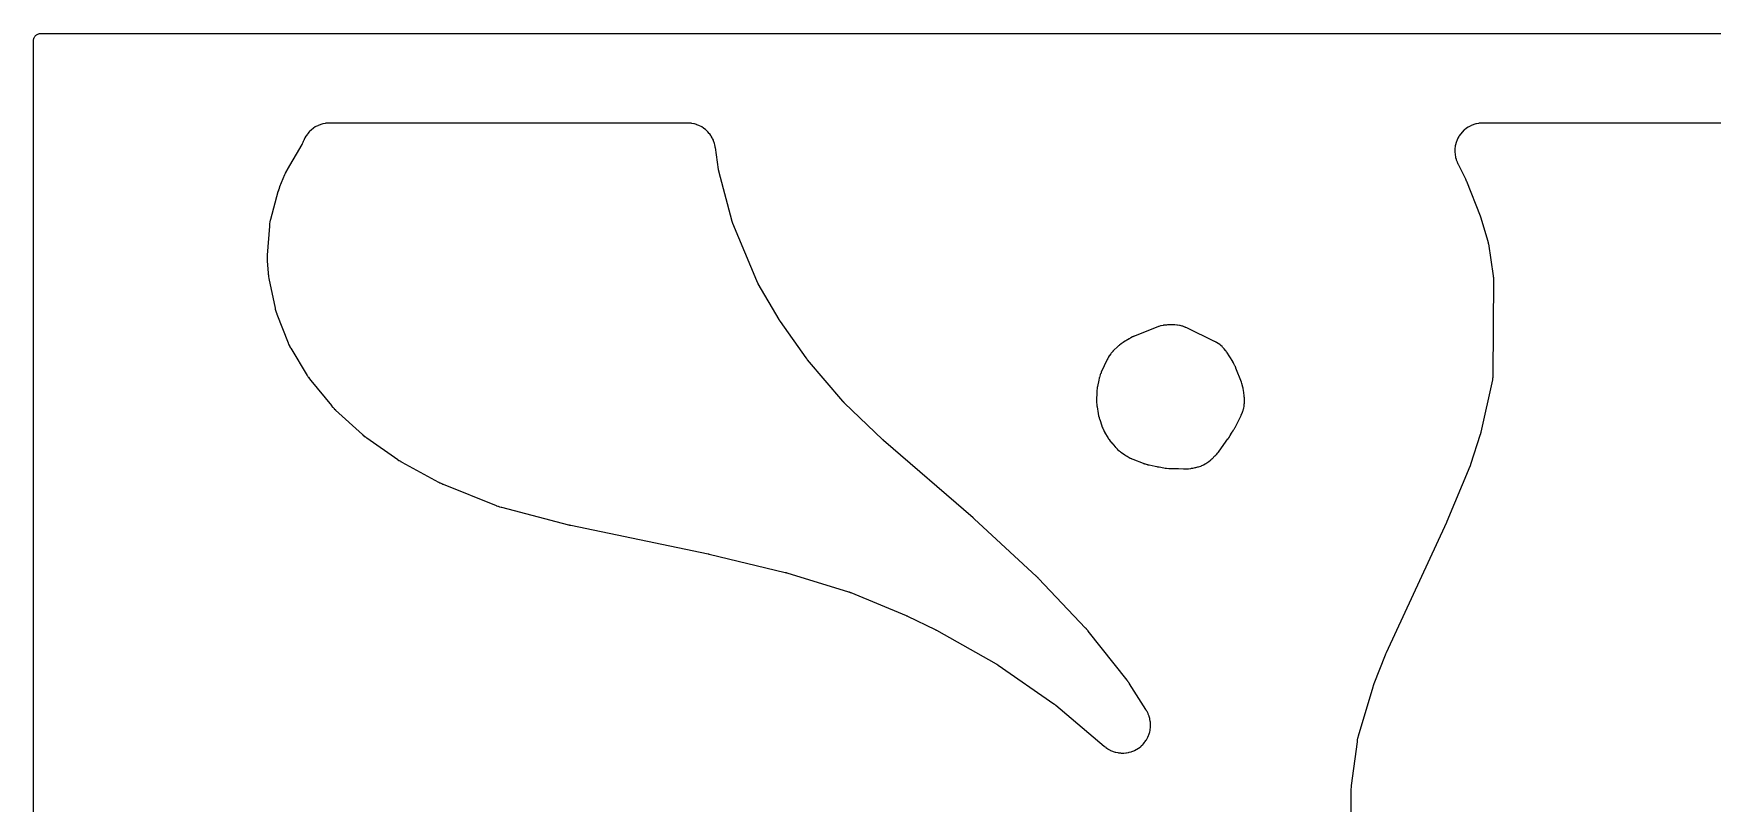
# Model space of a CAD drawing. Header units: millimetres. Extents: x 0 to 300, y 0 to 300.
# Drawn here: x -0.1 to 150, y 231.2 to 300.1 of the extents above; entities that cross this region are included whole.
import ezdxf

# ---------------------------------------------------------------- set-up
doc = ezdxf.new("R2010")
doc.units = ezdxf.units.MM
doc.layers.add('CUT', color=7, linetype='CONTINUOUS')

msp = doc.modelspace()

# ---------------------------------------------------------------- linework, layer by layer
at = {"layer": 'CUT'}
for points in [[(-0.0625, 1.4375), (-0.0625, 298.5625), (-0.0625, 299.4478), (-0.0589, 299.5212), (-0.0503, 299.5794), (-0.036, 299.6365), (-0.0162, 299.6918), (0.009, 299.745), (0.0392, 299.7954), (0.0743, 299.8427), (0.1137, 299.8863), (0.1573, 299.9257), (0.2046, 299.9608), (0.255, 299.991), (0.3082, 300.0162), (0.3635, 300.036), (0.4206, 300.0503), (0.4788, 300.0589), (0.5522, 300.0625), (1.4375, 300.0625), (2.5582, 300.0625), (140.0684, 300.0625), (193.3882, 300.0625)], [(174.6498, 292.0625), (129.5333, 292.0625), (129.5188, 292.0623), (129.4245, 292.06), (129.41, 292.0595), (129.3534, 292.0568), (129.3244, 292.0547), (129.1393, 292.0367), (129.0819, 292.0283), (128.9018, 291.993), (128.8455, 291.9791), (128.6697, 291.9266), (128.615, 291.9073), (128.4451, 291.8381), (128.3924, 291.8136), (128.23, 291.7283), (128.18, 291.6988), (128.0266, 291.5982), (127.9797, 291.564), (127.8367, 291.4491), (127.7933, 291.4106), (127.6621, 291.2823), (127.6226, 291.2398), (127.5044, 291.0994), (127.4692, 291.0533), (127.3651, 290.9022), (127.3346, 290.8529), (127.2456, 290.6924), (127.2199, 290.6404), (127.1468, 290.4721), (127.1263, 290.4178), (127.0698, 290.2433), (127.0546, 290.1872), (127.0153, 290.008), (127.0056, 289.9508), (126.9837, 289.7687), (126.9796, 289.7108), (126.9754, 289.5273), (126.9769, 289.4693), (126.9905, 289.2864), (126.9976, 289.2288), (127.0288, 289.048), (127.0414, 288.9913), (127.0899, 288.8144), (127.108, 288.7592), (127.1743, 288.5854), (127.1852, 288.5586), (127.208, 288.5066), (127.214, 288.4934), (127.2539, 288.408), (127.2602, 288.3949), (127.9245, 287.0577), (127.9287, 287.0492), (127.9384, 287.0291), (127.9425, 287.0205), (127.9475, 287.0099), (127.9515, 287.0012), (127.9608, 286.981), (127.9648, 286.9723), (127.9692, 286.9622), (127.9731, 286.9534), (127.9819, 286.933), (127.9857, 286.9242), (127.9902, 286.9134), (127.9938, 286.9046), (128.0022, 286.8839), (128.0058, 286.8751), (129.2343, 283.7646), (129.2378, 283.7557), (129.2458, 283.7349), (129.2491, 283.726), (129.2532, 283.715), (129.2564, 283.7061), (129.264, 283.6851), (129.2671, 283.6761), (129.2707, 283.6657), (129.2738, 283.6567), (129.2809, 283.6356), (129.2839, 283.6265), (129.2874, 283.6154), (129.2903, 283.6063), (129.2969, 283.5851), (129.2997, 283.576), (129.901, 281.571), (129.9055, 281.5556), (129.9156, 281.5196), (129.9198, 281.5041), (129.9247, 281.4851), (129.9286, 281.4696), (129.9375, 281.4332), (129.9411, 281.4176), (129.9451, 281.3996), (129.9485, 281.384), (129.956, 281.3473), (129.9591, 281.3315), (129.9627, 281.3123), (129.9655, 281.2965), (129.9717, 281.2596), (129.9742, 281.2438), (130.4028, 278.3829), (130.4038, 278.3759), (130.4062, 278.3595), (130.4066, 278.3565), (130.4104, 278.3247), (130.4169, 278.2608), (130.4189, 278.2389), (130.4204, 278.2084), (130.4231, 278.1272), (130.4236, 278.0923), (130.3704, 269.4603), (130.3703, 269.4485), (130.37, 269.4325), (130.3678, 269.3853), (130.3622, 269.3068), (130.359, 269.2721), (130.3545, 269.2376), (130.3426, 269.1597), (130.3343, 269.1132), (130.3311, 269.0976), (130.3287, 269.086), (129.3056, 264.4278), (129.3033, 264.4175), (129.2977, 264.3935), (129.2953, 264.3833), (129.2922, 264.3707), (129.2897, 264.3605), (129.2835, 264.3366), (129.2808, 264.3264), (129.2777, 264.3147), (129.2749, 264.3045), (129.2682, 264.2808), (129.2653, 264.2706), (129.2616, 264.2583), (129.2586, 264.2482), (129.2513, 264.2246), (129.2482, 264.2145), (128.3867, 261.5258), (128.3837, 261.5167), (128.3767, 261.4954), (128.3736, 261.4862), (128.3698, 261.4751), (128.3666, 261.4661), (128.359, 261.4449), (128.3558, 261.4359), (128.3519, 261.4255), (128.3486, 261.4164), (128.3406, 261.3955), (128.3371, 261.3865), (128.3328, 261.3756), (128.3293, 261.3666), (128.3208, 261.3458), (128.3172, 261.3369), (126.2679, 256.4294), (126.2634, 256.4187), (126.2588, 256.4081), (126.2532, 256.395), (126.2496, 256.3867), (126.2438, 256.3737), (126.241, 256.3675), (126.2391, 256.3633), (126.2343, 256.3527), (126.2322, 256.3481), (120.84, 244.6867), (120.8366, 244.679), (120.8128, 244.6256), (120.8092, 244.6174), (120.7805, 244.5504), (120.7771, 244.5423), (120.7553, 244.489), (120.7517, 244.4802), (119.7465, 241.9162), (119.742, 241.9043), (119.7135, 241.8269), (119.7092, 241.815), (119.6755, 241.717), (119.6715, 241.705), (119.6464, 241.6264), (119.6426, 241.6143), (118.3349, 237.216), (118.3318, 237.2052), (118.311, 237.1302), (118.308, 237.119), (118.2953, 237.0695), (118.2897, 237.0456), (118.2577, 236.8956), (118.2532, 236.8723), (118.2463, 236.8319), (118.2445, 236.8209), (118.2328, 236.7448), (118.2311, 236.7324), (117.715, 232.8203), (117.7127, 232.8007), (117.7002, 232.6736), (117.6986, 232.6541), (117.6881, 232.4941), (117.6871, 232.4745), (117.6829, 232.3469), (117.6826, 232.3272), (117.6822, 228.3932)]]:
    msp.add_lwpolyline(points, dxfattribs=at)
for points in [[(22.5917, 287.8745), (22.5265, 287.7536), (22.5168, 287.7348), (22.4404, 287.5804), (22.4314, 287.5613), (22.3749, 287.4361), (22.3665, 287.4167), (21.9306, 286.3527), (21.9238, 286.3353), (21.8813, 286.2214), (21.875, 286.2038), (21.8261, 286.0593), (21.8203, 286.0414), (21.785, 285.9251), (21.7798, 285.9071), (21.1114, 283.4352), (21.1078, 283.4211), (21.0854, 283.3294), (21.0821, 283.3152), (21.0699, 283.2598), (21.0644, 283.2313), (21.033, 283.0451), (21.0288, 283.0164), (21.0221, 282.96), (21.0206, 282.9456), (21.0117, 282.8516), (21.0105, 282.8371), (20.8285, 280.2542), (20.8274, 280.2331), (20.8226, 280.0955), (20.8222, 280.0743), (20.8223, 279.9016), (20.8226, 279.8805), (20.8275, 279.7429), (20.8287, 279.7217), (20.9043, 278.6563), (20.9061, 278.6366), (20.9194, 278.5088), (20.9218, 278.4892), (20.9438, 278.3295), (20.9468, 278.31), (20.9685, 278.1833), (20.9721, 278.1639), (21.52, 275.4987), (21.5228, 275.486), (21.5415, 275.404), (21.5445, 275.3914), (21.5568, 275.3424), (21.5636, 275.3174), (21.6116, 275.1562), (21.6195, 275.1316), (21.636, 275.0837), (21.6403, 275.0716), (21.6695, 274.9926), (21.6741, 274.9805), (22.6944, 272.3909), (22.6992, 272.3792), (22.731, 272.3033), (22.736, 272.2917), (22.756, 272.2465), (22.7668, 272.2235), (22.8398, 272.0761), (22.8515, 272.0537), (22.8753, 272.0103), (22.8815, 271.9993), (22.9226, 271.928), (22.929, 271.9171), (24.407, 269.4745), (24.4183, 269.4565), (24.4939, 269.3411), (24.5058, 269.3235), (24.6057, 269.1821), (24.6182, 269.165), (24.7018, 269.0551), (24.7149, 269.0385), (26.5566, 266.7875), (26.5708, 266.7708), (26.6652, 266.6636), (26.6801, 266.6474), (26.8033, 266.5175), (26.8187, 266.5018), (26.9207, 266.4019), (26.9367, 266.3868), (29.3323, 264.2058), (29.3468, 264.193), (29.4425, 264.1114), (29.4574, 264.099), (29.5806, 264.0006), (29.5959, 263.9888), (29.6966, 263.9135), (29.7123, 263.9022), (32.4939, 261.9598), (32.5076, 261.9506), (32.5973, 261.8915), (32.6112, 261.8827), (32.7257, 261.8117), (32.7399, 261.8032), (32.8327, 261.7492), (32.8471, 261.7411), (36.1363, 259.9466), (36.1518, 259.9384), (36.2536, 259.8867), (36.2694, 259.879), (36.3991, 259.8178), (36.4151, 259.8105), (36.5198, 259.7648), (36.536, 259.758), (41.2983, 257.8434), (41.3161, 257.8366), (41.4324, 257.7941), (41.4505, 257.7878), (41.5981, 257.7391), (41.6163, 257.7334), (41.7351, 257.6983), (41.7535, 257.6932), (47.7634, 256.1257), (47.7703, 256.124), (47.8184, 256.112), (47.8258, 256.1102), (47.8859, 256.0961), (47.8932, 256.0945), (47.9408, 256.0839), (47.9487, 256.0822), (60.2388, 253.5305), (60.2481, 253.5286), (60.2574, 253.5266), (60.2688, 253.5241), (60.2761, 253.5225), (60.2863, 253.5202), (60.2923, 253.5188), (60.3054, 253.5157), (60.3105, 253.5145), (67.1279, 251.8784), (67.1336, 251.877), (67.1468, 251.8737), (67.1525, 251.8723), (67.1661, 251.8689), (67.173, 251.8671), (67.1892, 251.8628), (67.1962, 251.861), (67.2042, 251.8588), (67.2111, 251.8569), (67.2273, 251.8524), (67.2342, 251.8504), (67.2377, 251.8494), (67.2459, 251.847), (67.2649, 251.8413), (67.2731, 251.8389), (72.7719, 250.1413), (72.7819, 250.1382), (72.805, 250.1307), (72.8148, 250.1275), (72.8268, 250.1235), (72.8366, 250.1202), (72.8594, 250.1122), (72.8692, 250.1088), (72.8805, 250.1047), (72.8902, 250.1012), (72.9129, 250.0927), (72.9226, 250.089), (72.9344, 250.0844), (72.944, 250.0807), (72.9665, 250.0717), (72.9761, 250.0678), (77.9367, 248.019), (77.9417, 248.0169), (77.9534, 248.012), (77.9584, 248.0099), (77.9703, 248.0048), (77.9764, 248.0022), (77.9906, 247.996), (77.9967, 247.9933), (78.0038, 247.9902), (78.0099, 247.9874), (78.0241, 247.981), (78.0294, 247.9786), (78.0408, 247.9732), (78.057, 247.9656), (78.0641, 247.9621), (80.5262, 246.7702), (80.5315, 246.7676), (80.5437, 246.7616), (80.549, 246.7589), (80.5614, 246.7527), (80.5678, 246.7495), (80.5827, 246.7419), (80.5891, 246.7386), (80.5964, 246.7348), (80.6028, 246.7314), (80.6176, 246.7236), (80.624, 246.7202), (80.6272, 246.7185), (80.6346, 246.7144), (80.652, 246.7047), (80.6595, 246.7006), (85.9811, 243.6906), (85.9902, 243.6854), (86.0113, 243.6731), (86.0204, 243.6678), (86.0313, 243.6612), (86.0402, 243.6558), (86.061, 243.6431), (86.0699, 243.6376), (86.0801, 243.6312), (86.0889, 243.6255), (86.1095, 243.6123), (86.1182, 243.6066), (86.1289, 243.5995), (86.1376, 243.5937), (86.1578, 243.58), (86.1664, 243.5741), (91.1322, 240.1196), (91.1408, 240.1135), (91.1608, 240.0993), (91.1693, 240.0931), (91.1796, 240.0856), (91.1881, 240.0793), (91.2077, 240.0646), (91.2161, 240.0583), (91.2257, 240.0509), (91.234, 240.0445), (91.2532, 240.0293), (91.2615, 240.0228), (91.2714, 240.0148), (91.2796, 240.0081), (91.2985, 239.9925), (91.3066, 239.9858), (95.6231, 236.3413), (95.6344, 236.332), (95.7088, 236.2722), (95.7203, 236.2632), (95.7659, 236.2284), (95.7897, 236.2112), (95.9446, 236.1044), (95.9945, 236.0735), (96.1568, 235.9837), (96.2095, 235.9578), (96.3799, 235.8842), (96.4348, 235.8636), (96.6116, 235.8071), (96.6683, 235.7919), (96.8497, 235.7529), (96.9076, 235.7434), (97.0919, 235.7223), (97.1505, 235.7185), (97.336, 235.7155), (97.3947, 235.7174), (97.5796, 235.7325), (97.6378, 235.7402), (97.8204, 235.7733), (97.8776, 235.7866), (98.056, 235.8375), (98.1116, 235.8563), (98.2843, 235.9243), (98.3378, 235.9484), (98.5029, 236.033), (98.5538, 236.0623), (98.7099, 236.1626), (98.7577, 236.1967), (98.9033, 236.3117), (98.9475, 236.3503), (99.0811, 236.4791), (99.1214, 236.5218), (99.2418, 236.663), (99.2776, 236.7095), (99.3837, 236.8617), (99.4148, 236.9115), (99.5055, 237.0734), (99.5316, 237.1259), (99.606, 237.2959), (99.6269, 237.3508), (99.6844, 237.5272), (99.6998, 237.5839), (99.7397, 237.7651), (99.7495, 237.8229), (99.7715, 238.0072), (99.7757, 238.0657), (99.7796, 238.2512), (99.7779, 238.3099), (99.7637, 238.4949), (99.7564, 238.5532), (99.7241, 238.7359), (99.7111, 238.7931), (99.6612, 238.9719), (99.6427, 239.0275), (99.5755, 239.2005), (99.5516, 239.2541), (99.4667, 239.422), (99.4529, 239.4479), (99.4245, 239.4977), (99.4171, 239.5104), (99.3679, 239.5921), (99.3602, 239.6046), (97.8956, 241.9097), (97.8873, 241.9225), (97.8321, 242.0047), (97.8234, 242.0172), (97.7515, 242.1186), (97.7426, 242.1309), (97.6832, 242.2102), (97.674, 242.2223), (94.2006, 246.6283), (94.1921, 246.6388), (94.1359, 246.7069), (94.1271, 246.7172), (94.0547, 246.801), (94.0457, 246.8112), (93.9865, 246.8766), (93.9772, 246.8866), (89.7715, 251.3284), (89.7649, 251.3353), (89.7186, 251.3827), (89.7114, 251.3899), (89.6527, 251.448), (89.6455, 251.455), (89.5983, 251.5001), (89.5905, 251.5074), (84.0034, 256.6631), (84.0001, 256.6661), (83.9774, 256.6867), (83.9739, 256.6899), (83.9454, 256.7155), (83.9419, 256.7185), (83.9192, 256.7385), (83.9155, 256.7418), (75.9115, 263.677), (75.908, 263.6801), (75.8998, 263.6873), (75.8962, 263.6904), (75.8878, 263.6979), (75.8835, 263.7017), (75.8735, 263.7107), (75.8692, 263.7145), (75.8643, 263.719), (75.86, 263.7229), (75.8501, 263.7321), (75.8464, 263.7355), (75.8384, 263.7429), (75.8271, 263.7536), (75.8222, 263.7584), (72.4255, 267.0211), (72.4173, 267.029), (72.3983, 267.0477), (72.3902, 267.0558), (72.3804, 267.0657), (72.3725, 267.0738), (72.354, 267.093), (72.3462, 267.1012), (72.3372, 267.1108), (72.3294, 267.1191), (72.3114, 267.1388), (72.3038, 267.1472), (72.2945, 267.1576), (72.2869, 267.1662), (72.2694, 267.1862), (72.262, 267.1949), (69.119, 270.8956), (69.1126, 270.9032), (69.0978, 270.921), (69.0915, 270.9287), (69.0838, 270.9381), (69.0776, 270.9458), (69.0632, 270.964), (69.0571, 270.9718), (69.0501, 270.9808), (69.044, 270.9887), (69.03, 271.0072), (69.0241, 271.0151), (69.0168, 271.0249), (69.011, 271.0329), (68.9974, 271.0517), (68.9916, 271.0597), (66.6879, 274.3156), (66.6822, 274.3238), (66.6689, 274.3429), (66.6633, 274.3512), (66.6564, 274.3613), (66.6509, 274.3696), (66.6381, 274.3891), (66.6326, 274.3975), (66.6264, 274.4072), (66.621, 274.4156), (66.6086, 274.4354), (66.6034, 274.4439), (66.597, 274.4543), (66.5918, 274.4628), (66.5799, 274.4828), (66.5748, 274.4915), (64.7169, 277.6847), (64.7096, 277.6976), (64.6927, 277.7277), (64.6856, 277.7406), (64.677, 277.7565), (64.6701, 277.7696), (64.6543, 277.8002), (64.6476, 277.8134), (64.64, 277.8286), (64.6336, 277.8419), (64.6187, 277.873), (64.6125, 277.8864), (64.605, 277.9028), (64.599, 277.9163), (64.5851, 277.9479), (64.5793, 277.9615), (62.4502, 283.0612), (62.4443, 283.0756), (62.431, 283.1091), (62.4254, 283.1236), (62.4187, 283.1412), (62.4134, 283.1557), (62.4012, 283.1897), (62.3961, 283.2043), (62.3904, 283.2211), (62.3856, 283.2358), (62.3746, 283.2702), (62.37, 283.285), (62.3646, 283.3031), (62.3602, 283.3179), (62.3504, 283.3527), (62.3463, 283.3676), (61.2177, 287.6454), (61.2146, 287.6576), (61.2075, 287.6862), (61.2046, 287.6984), (61.2011, 287.7134), (61.1983, 287.7257), (61.192, 287.7544), (61.1894, 287.7667), (61.1865, 287.7809), (61.184, 287.7932), (61.1785, 287.8221), (61.1763, 287.8345), (61.1736, 287.8497), (61.1715, 287.8621), (61.1668, 287.8911), (61.1649, 287.9035), (60.8764, 289.8662), (60.8741, 289.8803), (60.8585, 289.9715), (60.8559, 289.9855), (60.8452, 290.0401), (60.8391, 290.068), (60.7955, 290.2453), (60.7793, 290.2999), (60.7199, 290.47), (60.6986, 290.5228), (60.6234, 290.6865), (60.5971, 290.7371), (60.5067, 290.8929), (60.4758, 290.9407), (60.371, 291.0872), (60.3357, 291.1319), (60.2175, 291.2679), (60.1781, 291.309), (60.0475, 291.4331), (60.0044, 291.4703), (59.8626, 291.5815), (59.8162, 291.6145), (59.6645, 291.7117), (59.6152, 291.7401), (59.455, 291.8225), (59.4031, 291.8461), (59.2358, 291.9129), (59.182, 291.9315), (59.0091, 291.9821), (58.9537, 291.9955), (58.7768, 292.0295), (58.7204, 292.0376), (58.5387, 292.055), (58.5102, 292.057), (58.4546, 292.0596), (58.4404, 292.0601), (58.3478, 292.0623), (58.3336, 292.0625), (58.31, 292.0625), (26.459, 292.0625), (26.4447, 292.0623), (26.3516, 292.0601), (26.3373, 292.0596), (26.2815, 292.0569), (26.2529, 292.0549), (26.0702, 292.0374), (26.0135, 292.0292), (25.8358, 291.9949), (25.7801, 291.9813), (25.6065, 291.9302), (25.5524, 291.9114), (25.3844, 291.8439), (25.3323, 291.8201), (25.1715, 291.7369), (25.122, 291.7082), (24.9698, 291.6101), (24.9233, 291.5768), (24.7812, 291.4646), (24.738, 291.427), (24.6072, 291.3018), (24.5678, 291.2603), (24.4496, 291.1232), (24.4143, 291.0781), (24.3097, 290.9303), (24.2788, 290.882), (24.1888, 290.725), (24.1627, 290.674), (24.087, 290.5068), (24.0758, 290.4804), (24.0484, 290.4114), (24.0397, 290.39), (24.0179, 290.339), (24.0126, 290.3268), (24.0103, 290.3216), (24.0087, 290.318), (23.985, 290.2671), (23.9549, 290.2072), (23.9332, 290.1667), (23.9259, 290.1538), (23.9203, 290.1441), (22.602, 287.8929)], [(95.6419, 264.4687), (95.6931, 264.3769), (95.7012, 264.3629), (95.9609, 263.9257), (95.9681, 263.9138), (96.0162, 263.8369), (96.0238, 263.8252), (96.0538, 263.7797), (96.0696, 263.7567), (96.1762, 263.6102), (96.1932, 263.588), (96.2272, 263.5455), (96.2361, 263.5347), (96.2944, 263.4653), (96.3035, 263.4547), (96.6242, 263.0905), (96.6273, 263.087), (96.6394, 263.0736), (96.7195, 262.988), (96.732, 262.975), (96.7816, 262.9251), (96.8078, 262.9003), (96.9826, 262.7443), (97.0102, 262.7211), (97.0654, 262.6776), (97.0797, 262.6666), (97.1738, 262.5967), (97.1885, 262.5862), (97.4767, 262.3855), (97.4887, 262.3773), (97.5676, 262.3252), (97.5798, 262.3173), (97.5943, 262.3082), (97.6613, 262.2647), (97.6762, 262.2553), (97.7349, 262.2196), (97.7656, 262.2022), (97.9677, 262.0949), (97.9993, 262.0793), (98.0618, 262.0507), (98.0779, 262.0436), (98.1834, 261.9991), (98.1997, 261.9924), (99.1308, 261.6308), (99.1431, 261.6262), (99.2229, 261.5971), (99.2353, 261.5928), (99.2836, 261.5764), (99.3086, 261.5686), (99.4717, 261.5211), (99.497, 261.5143), (99.5466, 261.5022), (99.5593, 261.4992), (99.6423, 261.4808), (99.6551, 261.4782), (100.1757, 261.3747), (100.1872, 261.3717), (100.3428, 261.3346), (100.3918, 261.325), (100.5377, 261.3028), (100.9624, 261.2184), (100.979, 261.2154), (101.0867, 261.1971), (101.1034, 261.1945), (101.1683, 261.1853), (101.2018, 261.1816), (101.4194, 261.1633), (101.453, 261.1614), (101.5186, 261.1595), (101.5354, 261.1593), (101.6447, 261.1593), (101.6615, 261.1596), (102.2843, 261.1771), (102.7285, 261.1468), (102.7426, 261.1461), (102.834, 261.142), (102.848, 261.1415), (102.903, 261.1404), (102.9311, 261.1404), (103.1115, 261.1451), (103.1676, 261.1492), (103.3467, 261.1707), (103.3746, 261.1747), (103.4288, 261.1839), (103.4426, 261.1864), (103.5324, 261.2036), (103.5462, 261.2065), (103.6877, 261.2371), (103.7688, 261.2478), (103.8292, 261.2589), (104.0182, 261.3038), (104.0772, 261.321), (104.2606, 261.3849), (104.3175, 261.4081), (104.361, 261.4285), (104.4549, 261.4679), (104.5048, 261.4917), (104.6611, 261.575), (104.6852, 261.5885), (104.7316, 261.6161), (104.7433, 261.6233), (104.8154, 261.6683), (104.8385, 261.6835), (104.9085, 261.732), (104.9198, 261.74), (104.9636, 261.7718), (104.9857, 261.7885), (105.1262, 261.9009), (105.1474, 261.9187), (105.1881, 261.9544), (105.1984, 261.9636), (105.2647, 262.0245), (105.2748, 262.034), (105.5366, 262.2862), (105.5463, 262.2957), (105.6083, 262.3583), (105.6178, 262.368), (105.6542, 262.4064), (105.6724, 262.4265), (105.7878, 262.5597), (105.8051, 262.5805), (105.8379, 262.6221), (105.8462, 262.6328), (105.8992, 262.7032), (105.9073, 262.7141), (106.6969, 263.8122), (106.7082, 263.8284), (106.7794, 263.9346), (106.7901, 263.9511), (106.875, 264.0872), (106.8851, 264.1041), (106.9492, 264.2147), (106.9588, 264.2319), (107.06, 264.4207), (107.1404, 264.5329), (107.1419, 264.535), (107.1488, 264.5448), (107.193, 264.6093), (107.1997, 264.6192), (107.2255, 264.6585), (107.2383, 264.6789), (107.3188, 264.8128), (107.3308, 264.8337), (107.3533, 264.8749), (107.359, 264.8855), (107.3952, 264.9548), (107.4006, 264.9655), (107.8743, 265.9192), (107.8806, 265.9323), (107.9204, 266.0174), (107.9263, 266.0306), (107.949, 266.0823), (107.96, 266.1091), (108.026, 266.2823), (108.044, 266.3372), (108.0925, 266.5135), (108.1051, 266.57), (108.1368, 266.7526), (108.141, 266.7812), (108.148, 266.8373), (108.1496, 266.8516), (108.1589, 266.9452), (108.1602, 266.9596), (108.1602, 266.9598), (108.1652, 267.0263), (108.1662, 267.0423), (108.1713, 267.1465), (108.1718, 267.1626), (108.1732, 267.2252), (108.173, 267.2573), (108.1685, 267.4018), (108.1666, 267.4663), (108.1649, 267.4984), (108.1597, 267.561), (108.1582, 267.5771), (108.1468, 267.6811), (108.1449, 267.6971), (108.0821, 268.1565), (108.0796, 268.1734), (108.0616, 268.2825), (108.0585, 268.2992), (108.0458, 268.3643), (108.0415, 268.3839), (108.0364, 268.4092), (108.0289, 268.4425), (107.9737, 268.6567), (107.9642, 268.6894), (107.944, 268.7527), (107.9386, 268.7689), (107.9019, 268.8733), (107.8961, 268.8893), (107.4125, 270.1516), (107.4069, 270.1659), (107.3688, 270.2581), (107.3628, 270.2722), (107.3385, 270.327), (107.3253, 270.3548), (107.2353, 270.5327), (107.2208, 270.5598), (107.191, 270.6118), (107.1832, 270.625), (107.1315, 270.7104), (107.1234, 270.7234), (107.1205, 270.7279), (106.5884, 271.557), (106.5809, 271.5684), (106.5313, 271.642), (106.5236, 271.6532), (106.4927, 271.6968), (106.4764, 271.7187), (106.3689, 271.8568), (106.3334, 271.8983), (106.2154, 272.0243), (106.1763, 272.0625), (106.0473, 272.1772), (106.0049, 272.2117), (105.866, 272.3142), (105.8206, 272.3446), (105.6709, 272.4354), (105.6473, 272.449), (105.6004, 272.4746), (105.5884, 272.481), (105.5095, 272.5217), (105.4973, 272.5278), (103.0244, 273.7346), (103.0114, 273.7407), (102.9262, 273.7798), (102.913, 273.7857), (102.8613, 273.8079), (102.8345, 273.8187), (102.6614, 273.8834), (102.6064, 273.901), (102.4303, 273.9481), (102.3739, 273.9604), (102.1941, 273.9904), (102.1368, 273.9972), (101.9524, 274.01), (101.9236, 274.0113), (101.8673, 274.0125), (101.8529, 274.0126), (101.7591, 274.0124), (101.7447, 274.0122), (101.306, 274.0004), (101.2927, 273.9999), (101.2065, 273.9957), (101.1932, 273.9949), (101.1415, 273.9912), (101.1151, 273.9887), (100.946, 273.9692), (100.8936, 273.9607), (100.7292, 273.9267), (100.6777, 273.9137), (100.5147, 273.8647), (100.4895, 273.8564), (100.4405, 273.8393), (100.428, 273.8348), (100.3472, 273.8045), (100.3348, 273.7997), (98.332, 272.9978), (98.3206, 272.9931), (98.2467, 272.9617), (98.2354, 272.9568), (98.1913, 272.937), (98.169, 272.9264), (98.0254, 272.8547), (98.0035, 272.8432), (97.9612, 272.8198), (97.9505, 272.8138), (97.881, 272.7735), (97.8704, 272.7672), (97.3533, 272.4534), (97.3396, 272.4448), (97.2513, 272.3878), (97.2378, 272.3789), (97.1857, 272.3433), (97.1595, 272.3243), (96.9927, 272.1966), (96.9675, 272.1763), (96.9195, 272.1352), (96.9074, 272.1246), (96.8294, 272.0541), (96.8175, 272.0431), (96.5102, 271.7503), (96.5001, 271.7405), (96.4356, 271.6761), (96.4258, 271.666), (96.3879, 271.6264), (96.369, 271.6057), (96.2509, 271.47), (96.2161, 271.426), (96.1127, 271.2818), (96.0821, 271.2348), (95.9914, 271.0795), (95.9778, 271.0549), (95.9524, 271.0064), (95.946, 270.9939), (95.9056, 270.9121), (95.8996, 270.8995), (95.3722, 269.7657), (95.3651, 269.7497), (95.3201, 269.6451), (95.3134, 269.6289), (95.2883, 269.5654), (95.2763, 269.5325), (95.2051, 269.3164), (95.1951, 269.2828), (95.1775, 269.2168), (95.1732, 269.1998), (95.1472, 269.089), (95.1434, 269.0719), (95.0282, 268.5088), (95.0257, 268.4958), (95.0103, 268.4112), (95.0081, 268.3981), (95, 268.3471), (94.9964, 268.3209), (94.977, 268.15), (94.9745, 268.1237), (94.9709, 268.0721), (94.9702, 268.0589), (94.9661, 267.973), (94.9656, 267.9597), (94.9487, 267.2905), (94.9485, 267.2755), (94.9485, 267.1782), (94.9486, 267.1632), (94.9501, 267.1047), (94.9516, 267.0748), (94.9661, 266.8807), (94.969, 266.8509), (94.9763, 266.7928), (94.9783, 266.778), (94.9928, 266.6817), (94.9953, 266.6669), (95.1003, 266.071), (95.1045, 266.0496), (95.1342, 265.9106), (95.1392, 265.8893), (95.1828, 265.7164), (95.1886, 265.6953), (95.2284, 265.5589), (95.2349, 265.538), (95.421, 264.9769), (95.4263, 264.9616), (95.4621, 264.8627), (95.4678, 264.8476), (95.4909, 264.7889), (95.5035, 264.7591), (95.5907, 264.5679), (95.6049, 264.5389), (95.6342, 264.483)]]:
    msp.add_lwpolyline(points, close=True, dxfattribs=at)

doc.saveas('drawing.dxf')
